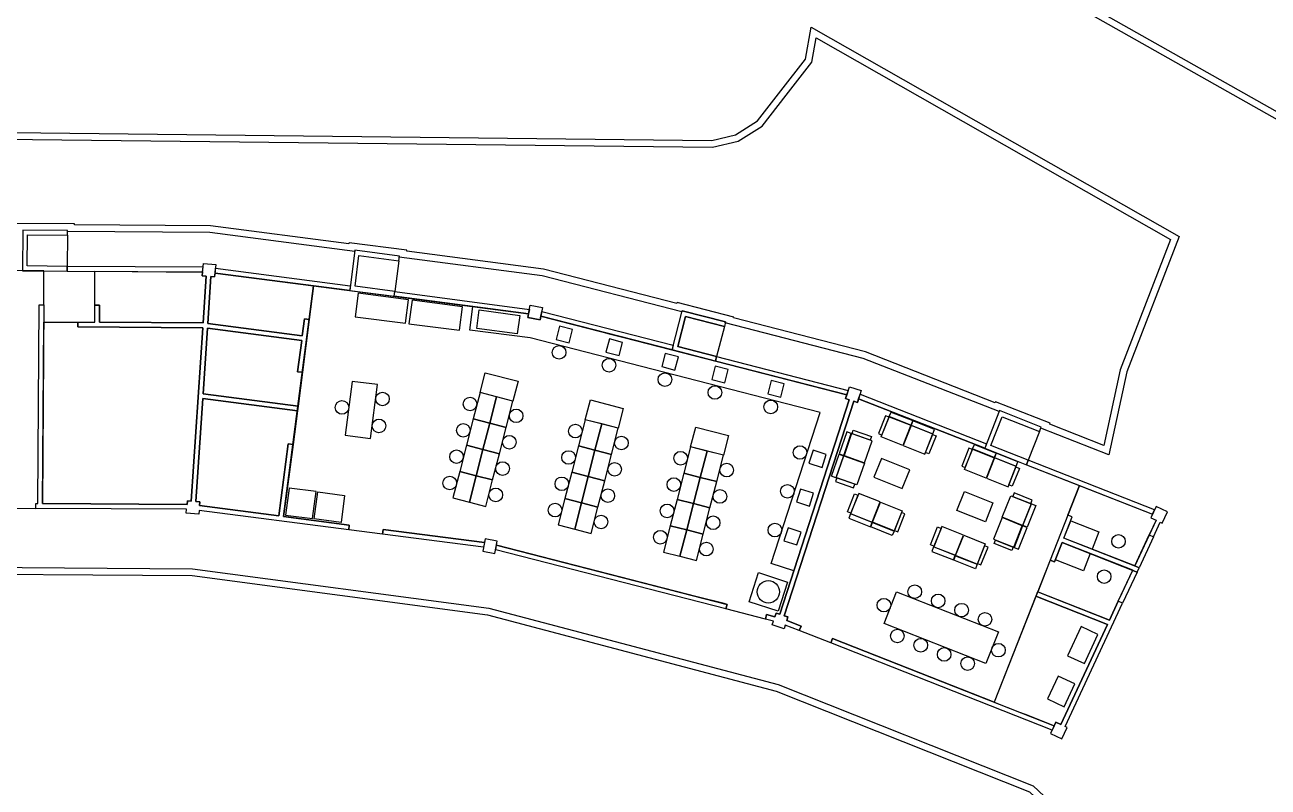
# Model space of a CAD drawing. Extents: x 1109 to 35175, y 5150 to 25743.
# Drawn here: x 25040 to 28700, y 17922 to 20165 of the extents above; entities that cross this region are included whole.
import ezdxf

# ---------------------------------------------------------------- set-up
doc = ezdxf.new("R2010")
doc.units = 0
doc.header["$MEASUREMENT"] = 0
for name, color, linetype in [('Chair', 142, 'CONTINUOUS'), ('Coffee', 3, 'CONTINUOUS'), ('Doors', 50, 'CONTINUOUS'), ('Furniture', 2, 'CONTINUOUS'), ('Labs', 1, 'CONTINUOUS'), ('Meeting rooms', 10, 'CONTINUOUS'), ('Storage', 40, 'CONTINUOUS'), ('Toilets', 40, 'CONTINUOUS'), ('Walls', 6, 'CONTINUOUS')]:
    doc.layers.add(name, color=color, linetype=linetype)

msp = doc.modelspace()

# ---------------------------------------------------------------- linework, layer by layer
at = {"layer": 'Chair'}
for points in [[(27584, 19011.1), (27573.8, 19015.2), (27552.8, 18962.4), (27563, 18958.3)], [(27584.5, 19012.2), (27648.1, 18986.9), (27624.4, 18927.4), (27560.8, 18952.8)], [(27590, 19026), (27653.6, 19000.6), (27648.5, 18987.8), (27584.9, 19013.2)], [(27718.1, 18974.9), (27654.5, 19000.3), (27649.4, 18987.4), (27713, 18962.1)], [(27460, 18967.5), (27437.5, 18902.8), (27450.6, 18898.3), (27473, 18963)], [(27474, 18962.6), (27451.5, 18897.9), (27512, 18876.9), (27534.4, 18941.6)], [(27475.1, 18962.3), (27478.7, 18972.6), (27532.4, 18954), (27528.8, 18943.6)], [(27712.7, 18961.2), (27649, 18986.5), (27625.4, 18927.1), (27689, 18901.7)], [(27712.2, 18960), (27722.4, 18956), (27701.4, 18903.2), (27691.2, 18907.3)], [(27835.3, 18930.3), (27898.9, 18905), (27893.8, 18892.2), (27830.2, 18917.5)], [(27414.7, 18837.1), (27437.2, 18901.8), (27450.2, 18897.3), (27427.8, 18832.6)], [(27428.7, 18832.3), (27451.2, 18897), (27511.6, 18876), (27489.2, 18811.3)], [(27829.3, 18915.4), (27819.1, 18919.5), (27798.1, 18866.8), (27808.3, 18862.7)], [(27829.8, 18916.6), (27893.4, 18891.2), (27869.7, 18831.8), (27806.1, 18857.1)], [(27958, 18865.5), (27894.3, 18890.9), (27870.7, 18831.4), (27934.3, 18806.1)], [(27963.4, 18879.3), (27899.8, 18904.6), (27894.7, 18891.8), (27958.3, 18866.5)], [(27957.5, 18864.4), (27967.7, 18860.3), (27946.7, 18807.6), (27936.5, 18811.6)], [(27429.9, 18831.9), (27426.3, 18821.5), (27479.9, 18802.9), (27483.5, 18813.3)], [(27471.5, 18728.4), (27461.3, 18732.5), (27482.3, 18785.2), (27492.5, 18781.1)], [(27471, 18727.2), (27534.7, 18701.9), (27558.3, 18761.3), (27494.7, 18786.7)], [(28002.1, 18756.1), (27976.8, 18692.5), (27917.3, 18716.2), (27942.7, 18779.8)], [(28001, 18756.6), (28005, 18766.8), (27952.3, 18787.8), (27948.2, 18777.6)], [(27599.2, 18676.2), (27535.6, 18701.5), (27559.3, 18761), (27622.9, 18735.6)], [(28015.9, 18750.6), (27990.5, 18687), (27977.7, 18692.1), (28003, 18755.7)], [(27465.6, 18713.5), (27529.2, 18688.1), (27534.3, 18701), (27470.7, 18726.3)], [(27599.7, 18677.3), (27609.9, 18673.3), (27630.9, 18726), (27620.7, 18730.1)], [(27951.1, 18627.9), (27976.4, 18691.6), (27917, 18715.2), (27891.6, 18651.6)], [(27593.7, 18662.4), (27530.1, 18687.8), (27535.2, 18700.6), (27598.9, 18675.3)], [(27716, 18631), (27705.8, 18635.1), (27726.8, 18687.8), (27737, 18683.7)], [(27715.6, 18629.8), (27779.2, 18604.5), (27802.9, 18664), (27739.3, 18689.3)], [(27964.8, 18622.5), (27990.2, 18686.1), (27977.3, 18691.2), (27952, 18627.6)], [(27710.1, 18616.1), (27773.7, 18590.7), (27778.9, 18603.6), (27715.2, 18628.9)], [(27843.8, 18578.8), (27780.1, 18604.1), (27803.8, 18663.6), (27867.4, 18638.3)], [(27844.2, 18579.9), (27854.5, 18575.9), (27875.5, 18628.6), (27865.2, 18632.7)], [(27949.9, 18628.4), (27945.9, 18618.2), (27893.1, 18639.2), (27897.2, 18649.4)], [(27838.3, 18565), (27774.7, 18590.4), (27779.8, 18603.2), (27843.4, 18577.9)]]:
    msp.add_lwpolyline(points, close=True, dxfattribs=at)
for centre in [(26612.8, 19201.5), (26759.8, 19163.6), (26924.3, 19121.3), (27071.4, 19083.4), (26093, 19064.4), (26350.8, 19049.6), (25973.8, 19039.6), (26486.4, 19014.7), (27235.9, 19041.1), (26082.7, 18985.1), (26330.9, 18972.1), (26466.4, 18937.2), (26660.7, 18969.8), (26796.3, 18934.9), (27321.9, 18906.9), (26310.9, 18894.6), (26640.8, 18892.3), (26970.6, 18890), (26446.5, 18859.7), (26776.3, 18857.4), (27106.2, 18855.1), (26291, 18817.1), (26620.8, 18814.8), (26950.6, 18812.5), (27285, 18792.8), (26426.5, 18782.2), (26756.4, 18779.9), (27086.2, 18777.6), (26600.9, 18737.4), (26930.7, 18735.1), (26736.4, 18702.5), (27066.3, 18700.2), (26910.8, 18657.6), (27248, 18678.6), (27046.3, 18622.7), (27659.7, 18497.3), (27728.7, 18470.2), (27569, 18457.7), (27797.6, 18443.1), (27866.5, 18416), (27608.5, 18367), (27677.5, 18339.9), (27906.1, 18325.2), (27746.4, 18312.8), (27815.3, 18285.7)]:
    msp.add_circle(centre, 20, dxfattribs=at)
at = {"layer": 'Coffee'}
msp.add_lwpolyline([(28227.1, 18401.1), (28016.4, 18483.9), (27893.8, 18172.5), (27968.1, 18143.3), (27984.9, 18136.7), (28061.2, 18106.8), (28070.4, 18103.1), (28075.1, 18113.4), (28089.9, 18106.5)], close=True, dxfattribs=at)
for points in [[(28109.2, 18308.9), (28159, 18285.7), (28199.1, 18371.8), (28149.3, 18395), (28109.2, 18308.9)], [(28050.2, 18182.2), (28100, 18158.9), (28131.2, 18225.9), (28081.4, 18249.1), (28050.2, 18182.2)]]:
    msp.add_lwpolyline(points, dxfattribs=at)
at = {"layer": 'Doors'}
msp.add_lwpolyline([(25828.6, 19031.5), (25828.6, 19031.5)], close=True, dxfattribs=at)
msp.add_lwpolyline([(25844.3, 19043.6), (25844.3, 19043.6)], dxfattribs=at)
at = {"layer": 'Furniture'}
for points in [[(26021.2, 19375.8), (26012.2, 19306.4), (26160.9, 19287.1), (26169.9, 19356.5), (26021.2, 19375.8)], [(26179.9, 19355.2), (26170.8, 19285.8), (26319.6, 19266.5), (26328.6, 19335.9), (26179.9, 19355.2)], [(27303.8, 18559), (27237.2, 18580.6), (27380.9, 19024.4), (26527.8, 19244), (26350.1, 19267.1), (26359.1, 19336.5), (26523, 19315.3), (26520.8, 19304.1), (26556.8, 19297.2), (26558.9, 19308.3), (27459.5, 19076.4), (27456, 19065.7), (27466.8, 19062.2), (27303.8, 18559)], [(25983.4, 18957.6), (26057.7, 18948), (26078.3, 19106.7), (26004, 19116.3), (25983.4, 18957.6)], [(26360.2, 19005.8), (26408.6, 18993.4), (26428.6, 19070.8), (26380.1, 19083.3), (26360.2, 19005.8)], [(26408.6, 18993.4), (26457, 18980.9), (26477, 19058.4), (26428.6, 19070.8), (26408.6, 18993.4)], [(26340.3, 18928.4), (26388.7, 18915.9), (26408.6, 18993.4), (26360.2, 19005.8), (26340.3, 18928.4)], [(26670.1, 18926.1), (26718.5, 18913.6), (26738.5, 18991.1), (26690, 19003.5), (26670.1, 18926.1)], [(26388.7, 18915.9), (26437.1, 18903.4), (26457, 18980.9), (26408.6, 18993.4), (26388.7, 18915.9)], [(26718.5, 18913.6), (26766.9, 18901.1), (26786.9, 18978.6), (26738.5, 18991.1), (26718.5, 18913.6)], [(26320.3, 18850.9), (26368.7, 18838.4), (26388.7, 18915.9), (26340.3, 18928.4), (26320.3, 18850.9)], [(26650.1, 18848.6), (26698.6, 18836.1), (26718.5, 18913.6), (26670.1, 18926.1), (26650.1, 18848.6)], [(26980, 18846.3), (27028.4, 18833.8), (27048.4, 18911.3), (26999.9, 18923.8), (26980, 18846.3)], [(26368.7, 18838.4), (26417.2, 18826), (26437.1, 18903.4), (26388.7, 18915.9), (26368.7, 18838.4)], [(26698.6, 18836.1), (26747, 18823.7), (26766.9, 18901.1), (26718.5, 18913.6), (26698.6, 18836.1)], [(27028.4, 18833.8), (27076.8, 18821.4), (27096.8, 18898.8), (27048.4, 18911.3), (27028.4, 18833.8)], [(27539.3, 18833.9), (27622.9, 18800.6), (27645.1, 18856.3), (27561.5, 18889.6), (27539.3, 18833.9)], [(26300.4, 18773.4), (26348.8, 18760.9), (26368.7, 18838.4), (26320.3, 18850.9), (26300.4, 18773.4)], [(26630.2, 18771.1), (26678.6, 18758.7), (26698.6, 18836.1), (26650.1, 18848.6), (26630.2, 18771.1)], [(26348.8, 18760.9), (26397.2, 18748.5), (26417.2, 18826), (26368.7, 18838.4), (26348.8, 18760.9)], [(26678.6, 18758.7), (26727, 18746.2), (26747, 18823.7), (26698.6, 18836.1), (26678.6, 18758.7)], [(26960, 18768.8), (27008.5, 18756.4), (27028.4, 18833.8), (26980, 18846.3), (26960, 18768.8)], [(27008.5, 18756.4), (27056.9, 18743.9), (27076.8, 18821.4), (27028.4, 18833.8), (27008.5, 18756.4)], [(25807.7, 18722.7), (25887, 18712.4), (25897.3, 18791.7), (25818, 18802), (25807.7, 18722.7)], [(25892, 18711.7), (25902.2, 18791.1), (25981.6, 18780.8), (25971.3, 18701.4), (25892, 18711.7)], [(27783.9, 18736.5), (27806.1, 18792.2), (27889.7, 18758.9), (27867.5, 18703.2), (27783.9, 18736.5)], [(26610.3, 18693.6), (26658.7, 18681.2), (26678.6, 18758.7), (26630.2, 18771.1), (26610.3, 18693.6)], [(26658.7, 18681.2), (26707.1, 18668.7), (26727, 18746.2), (26678.6, 18758.7), (26658.7, 18681.2)], [(26940.1, 18691.3), (26988.5, 18678.9), (27008.5, 18756.4), (26960, 18768.8), (26940.1, 18691.3)], [(26988.5, 18678.9), (27036.9, 18666.4), (27056.9, 18743.9), (27008.5, 18756.4), (26988.5, 18678.9)], [(26920.2, 18613.9), (26968.6, 18601.4), (26988.5, 18678.9), (26940.1, 18691.3), (26920.2, 18613.9)], [(26968.6, 18601.4), (27017, 18588.9), (27036.9, 18666.4), (26988.5, 18678.9), (26968.6, 18601.4)], [(27569.3, 18403.8), (27605.9, 18496.9), (27905.8, 18379), (27869.2, 18286), (27569.3, 18403.8)]]:
    msp.add_lwpolyline(points, dxfattribs=at)
at = {"layer": 'Labs'}
for points in [[(24972.3, 18743.2), (25072.3, 18742.6), (25072.4, 18756.6), (25078.5, 18756.6), (25082.3, 19341.3), (25096.3, 19341.2), (25096.3, 19441.2), (24634.3, 19444.2)], [(25995.4, 18693.3), (25802.1, 18718.4), (25890.2, 19397.4), (26523, 19315.3), (26520.8, 19304.1), (26556.8, 19297.2), (26558.9, 19308.3), (26566.6, 19306.3), (26646, 19285.8), (26663.5, 19281.4), (26742.9, 19260.9), (26760.3, 19256.4), (26839.7, 19236), (27459.5, 19076.4), (27456, 19065.7), (27466.8, 19062.2), (27262.4, 18431.1), (27251.6, 18434.6), (27248.2, 18423.8), (27223.8, 18430.1), (27220.3, 18416.5), (27104.1, 18446.5), (27107.6, 18460), (27098.9, 18462.2), (27019.5, 18482.7), (26428.9, 18634.7), (26431, 18645.8), (26395.1, 18652.7), (26393, 18641.7), (26094.6, 18680.4), (26092.8, 18666.5), (25993.6, 18679.4), (25995.4, 18693.3), (25802.1, 18718.4), (25890.2, 19397.4)], [(25890.2, 19397.4), (26523, 19315.3), (26520.8, 19304.1), (26556.8, 19297.2), (26558.9, 19308.3), (27459.5, 19076.4), (27456, 19065.7), (27466.8, 19062.2), (27262.4, 18431.1), (27251.6, 18434.6), (27248.2, 18423.8), (27223.8, 18430.1)]]:
    msp.add_lwpolyline(points, dxfattribs=at)
msp.add_lwpolyline([(25096, 19290.5), (25196, 19290.5), (25195.9, 19276.5), (25563.7, 19274.1), (25529.9, 18763.9), (25518.7, 18764.9), (25517.7, 18753.7), (25092.5, 18756.5)], close=True, dxfattribs=at)
at = {"layer": 'Meeting rooms'}
msp.add_lwpolyline([(28144.6, 18809.7), (28058.2, 18590), (27893.8, 18172.5), (27418.1, 18359.5), (27412.9, 18346.5), (27319.9, 18383), (27325, 18396.1), (27283, 18412.6), (27286.4, 18423.3), (27275.7, 18426.8), (27480.1, 19057.9), (27490.8, 19054.4), (27494.3, 19065.1), (27865.7, 18919.2), (27988.6, 18871), (28144.6, 18809.7)], dxfattribs=at)
at = {"layer": 'Storage'}
for points in [[(25165.2, 19454.6), (25047.4, 19456), (25048.2, 19547), (25165.9, 19546.2)], [(27993.7, 18884), (27883.9, 18927.3), (27917.1, 19012), (28027, 18968.9)]]:
    msp.add_lwpolyline(points, close=True, dxfattribs=at)
for points in [[(26129.1, 19380.4), (26012.1, 19395.9), (26023.8, 19486.1), (26140.9, 19470.9), (26129.1, 19380.4)], [(25246.3, 19440.2), (25356.2, 19439.5), (25356.2, 19439.4), (25373.3, 19439.4), (25456.2, 19438.8), (25456.2, 19438.7), (25473.3, 19438.7), (25556.2, 19438.2), (25556.2, 19438.1), (25562.7, 19438.1), (25563.5, 19438.1), (25562.6, 19426.9), (25573.8, 19425.9), (25564.7, 19288.1), (25260, 19290.1), (25260.3, 19340.1), (25246.3, 19340.2), (25246.3, 19440.2)], [(25877.3, 19298.2), (25863.4, 19300), (25857, 19250.4), (25578.6, 19286.5), (25587.7, 19424.7), (25599, 19423.8), (25600, 19435), (25890.2, 19397.4), (25877.3, 19298.2)], [(27076.6, 19189.5), (26962.4, 19219), (26985, 19307.1), (27099.4, 19277.7), (27076.6, 19189.5)], [(25844.3, 19043.6), (25564.9, 19079.9), (25577.7, 19272.5), (25855.2, 19236.5), (25843.3, 19144.6), (25843.3, 19144.6), (25857.1, 19142.8), (25844.3, 19043.6)], [(25788.2, 18720.2), (25554.1, 18750.5), (25555.1, 18761.8), (25543.9, 18762.7), (25564, 19065.9), (25842.5, 19029.7), (25829.6, 18930.6), (25815.7, 18932.4), (25788.2, 18720.2)]]:
    msp.add_lwpolyline(points, dxfattribs=at)
at = {"layer": 'Toilets'}
for points in [[(26370.9, 19271.9), (26377.9, 19326.4), (26497.1, 19310.5), (26489.8, 19256)], [(26380.1, 19083.3), (26395.1, 19141.4), (26491.9, 19116.5), (26477, 19058.4)], [(26690, 19003.5), (26705, 19061.6), (26801.8, 19036.7), (26786.9, 18978.6)], [(26999.9, 18923.8), (27014.9, 18981.9), (27111.7, 18956.9), (27096.8, 18898.8)], [(28119, 18706.3), (28201.7, 18673.8), (28181.6, 18622.6), (28098.9, 18655.2)], [(28301.2, 18560.3), (28093.8, 18642.1), (28071.2, 18584.8), (28058.2, 18590), (28021.6, 18496.9), (28233, 18413.8), (28258.8, 18469.3), (28262.7, 18477.8)], [(28093.8, 18642.1), (28176.5, 18609.6), (28156.4, 18558.5), (28073.7, 18591)], [(27172.1, 18467.9), (27199.8, 18553.5), (27285.5, 18525.8), (27257.7, 18440.2)]]:
    msp.add_lwpolyline(points, close=True, dxfattribs=at)
for points in [[(26642.4, 19229.8), (26652.4, 19268.9), (26613.9, 19278.8), (26603.8, 19239.7), (26642.4, 19229.8)], [(26789.4, 19192), (26799.5, 19231), (26760.9, 19241), (26750.9, 19201.9), (26789.4, 19192)], [(26953.9, 19149.6), (26964, 19188.7), (26925.4, 19198.6), (26915.3, 19159.6), (26953.9, 19149.6)], [(27101, 19111.8), (27111, 19150.8), (27072.4, 19160.8), (27062.4, 19121.7), (27101, 19111.8)], [(27265.5, 19069.4), (27275.5, 19108.5), (27236.9, 19118.4), (27226.9, 19079.4), (27265.5, 19069.4)], [(27348.4, 18875.6), (27386.8, 18863.2), (27399, 18901.1), (27360.6, 18913.5), (27348.4, 18875.6)], [(27311.4, 18761.5), (27349.8, 18749.1), (27362.1, 18787), (27323.7, 18799.4), (27311.4, 18761.5)], [(28110.4, 18722.7), (28144.6, 18809.7), (28359.9, 18725.1), (28355.1, 18714.8), (28369.9, 18707.9), (28307.1, 18573), (28098.9, 18655.2), (28123.4, 18717.6), (28110.4, 18722.7)], [(27274.4, 18647.3), (27312.8, 18634.9), (27325.1, 18672.8), (27286.7, 18685.3), (27274.4, 18647.3)]]:
    msp.add_lwpolyline(points, dxfattribs=at)
for centre, radius in [((28259.4, 18645.5), 19.9), ((28217.2, 18541.8), 19.9), ((27228.8, 18496.9), 32.9)]:
    msp.add_circle(centre, radius, dxfattribs=at)
at = {"layer": 'Walls'}
for points in [[(29429.6, 19489.9), (22395.6, 23456.4), (22395.6, 25742.7), (22415.6, 25742.7), (22415.6, 23468.1), (29439.4, 19507.3), (29429.6, 19489.9)], [(21994.8, 19882.6), (27062.3, 19824.9), (27131.9, 19841.6), (27196.5, 19882.7), (27265.1, 19970.7), (27337.7, 20063.9), (27354.4, 20158.9), (28437.7, 19542.7), (28283.7, 19144.5), (28230.9, 18900.5), (28031, 18979), (28032.1, 18981.9), (27909.2, 19030.1), (27908.1, 19027.3), (27508.2, 19183.8), (27102.1, 19288.3), (27102.8, 19291.2), (26975, 19324.2), (26974.2, 19321.2), (26563.1, 19426.8), (26142.3, 19481.8), (26142.7, 19484.8), (26011.8, 19501.8), (26011.4, 19498.8), (25585, 19554.1), (25166, 19556.9), (25166, 19560.1), (25033.9, 19561.1)], [(22014.8, 19862.3), (27064.5, 19804.9), (27139.8, 19822.9), (27210.2, 19867.6), (27280.9, 19958.4), (27356.6, 20055.6), (27369.2, 20127.5), (28412.9, 19533.8), (28264.5, 19150.2), (28216.3, 18927.7), (28056.9, 18990.3), (28058, 18993.2), (27897.9, 19056), (27896.8, 19053.2), (27514.3, 19202.9), (27126.4, 19302.7), (27127.2, 19305.6), (26960.6, 19348.5), (26959.8, 19345.6), (26566.9, 19446.5), (26164.7, 19499), (26165.1, 19502), (25994.5, 19524.2), (25994.1, 19521.2), (25586.4, 19574.1), (25186, 19576.8), (25186, 19580), (25014.1, 19581.2)], [(25047.8, 19547), (25165.9, 19546.1), (25166, 19560.1), (25033.9, 19561.1), (25033.1, 19441.7), (25165.1, 19440.7), (25165.2, 19454.6), (25047.4, 19456), (25048.2, 19547.1)], [(26142.7, 19484.8), (26011.8, 19501.8), (25996.4, 19383.7), (26127.4, 19366.7), (26129.1, 19380.4), (26012.1, 19395.9), (26023.8, 19486.1), (26140.9, 19470.9), (26142.7, 19484.8)], [(25529.9, 18763.9), (25563.7, 19274.1), (25195.9, 19276.5), (25196, 19290.5), (25246, 19290.2), (25246.3, 19340.2), (25260.3, 19340.1), (25260, 19290.1), (25564.7, 19288.1), (25573.8, 19425.9), (25562.6, 19426.9), (25565.7, 19463.3), (25602.1, 19460.2), (25599, 19423.8), (25587.7, 19424.7), (25578.6, 19286.5), (25857, 19250.4), (25863.4, 19300), (25877.3, 19298.2), (25857.1, 19142.8), (25843.3, 19144.6), (25855.2, 19236.5), (25577.7, 19272.5), (25564.9, 19079.9), (25844.3, 19043.6), (25842.5, 19029.7), (25564, 19065.9), (25543.9, 18762.7), (25555.1, 18761.8), (25554.1, 18750.5), (25788.2, 18720.2), (25815.7, 18932.4), (25829.6, 18930.6), (25802.1, 18718.4), (25995.4, 18693.3), (25993.6, 18679.4), (25552.9, 18736.6), (25552, 18725.3), (25515.5, 18728.5), (25516.5, 18739.7), (25072.3, 18742.6), (25072.4, 18756.6), (25078.5, 18756.6), (25082.3, 19341.3), (25096.3, 19341.2), (25092.5, 18756.5), (25517.7, 18753.7), (25518.7, 18764.9), (25529.9, 18763.9)], [(26556.8, 19297.2), (26520.8, 19304.1), (26527.8, 19340), (26563.7, 19333.1), (26556.8, 19297.2)], [(26975, 19324.2), (27102.8, 19291.2), (27099.4, 19277.7), (26985, 19307.1), (26962.4, 19219), (27076.6, 19189.5), (27073.1, 19175.9), (26945.3, 19208.8), (26975, 19324.2)], [(27480.1, 19057.9), (27275.7, 18426.8), (27286.4, 18423.3), (27283, 18412.6), (27325, 18396.1), (27319.9, 18383), (27278.7, 18399.2), (27275.2, 18388.5), (27240.4, 18399.8), (27243.9, 18410.5), (27220.3, 18416.5), (27223.8, 18430.1), (27248.2, 18423.8), (27251.6, 18434.6), (27262.4, 18431.1), (27466.8, 19062.2), (27456, 19065.7), (27467.3, 19100.5), (27502.1, 19089.2), (27490.8, 19054.4), (27480.1, 19057.9)], [(27909.2, 19030.1), (27865.7, 18919.2), (27988.6, 18871), (27993.7, 18884), (27883.9, 18927.3), (27917.1, 19012), (28027, 18968.9), (28032.1, 18981.9), (27909.2, 19030.1)], [(28382.6, 18702), (28388.3, 18699.4), (28403.7, 18732.5), (28370.5, 18748), (28355.1, 18714.8), (28369.9, 18707.9), (28349.6, 18664.3), (28362.3, 18658.4), (28382.6, 18702)], [(28314.2, 18555.1), (28320.1, 18567.9), (28098.9, 18655.2), (28123.4, 18717.6), (28110.4, 18722.7), (28058.2, 18590), (28071.2, 18584.8), (28093.8, 18642.1), (28314.2, 18555.1)], [(26092.8, 18666.5), (26094.6, 18680.4), (26393, 18641.7), (26390.3, 18627.9), (26092.8, 18666.5)], [(26388.2, 18616.8), (26424.1, 18609.9), (26431, 18645.8), (26395.1, 18652.7), (26388.2, 18616.8)], [(28483.8, 16815.4), (22419.8, 16793.6), (23022.9, 17384.2), (23035.5, 17371.6), (23060.6, 17396.7), (23381.9, 17396.7), (23381.9, 17437), (26031.9, 17437), (26031.9, 17767), (23381.9, 17767), (23382, 17811.3), (23407, 17836.4), (23394.5, 17849), (24057.6, 18512.1), (24654.7, 18571), (25533.8, 18564.8), (26406.1, 18448.6), (27257.8, 18223.9), (28008, 17925.9), (28333, 17620.9), (28468.2, 17501.4), (28483.8, 17330.1), (28483.8, 16815.4)], [(28102.6, 18100.6), (28271.5, 18463.4), (28258.8, 18469.3), (28233, 18413.8), (28021.5, 18497), (28016.4, 18483.9), (28227.1, 18401.1), (28089.9, 18106.5), (28075.1, 18113.4), (28059.7, 18080.2), (28092.8, 18064.8), (28108.3, 18097.9), (28102.6, 18100.6)], [(28064.4, 18090.4), (28064.4, 18090.4), (27412.9, 18346.5), (27418.1, 18359.5), (28070.4, 18103.1), (28064.4, 18090.4)]]:
    msp.add_lwpolyline(points, dxfattribs=at)
for points in [[(25563.5, 19438.1), (25564.7, 19452), (25165.2, 19454.6), (25165.1, 19440.7)], [(25996.4, 19383.7), (25600, 19435), (25601.2, 19449), (25998.2, 19397.4)], [(26523, 19315.3), (26127.4, 19366.7), (26129.1, 19380.4), (26525.5, 19328.1)], [(26945.3, 19208.8), (26558.9, 19308.3), (26561.6, 19322), (26948.8, 19222.4)], [(27463.8, 19089.8), (27459.5, 19076.4), (27073.1, 19175.9), (27076.6, 19189.5)], [(27494.3, 19065.1), (27498.6, 19078.5), (27870.8, 18932.3), (27865.7, 18919.2)], [(28359.9, 18725.1), (28365.8, 18737.8), (27993.7, 18884), (27988.6, 18871)], [(28362.3, 18658.4), (28320.1, 18567.9), (28307.1, 18573), (28349.6, 18664.3)], [(27107.6, 18460), (27104.1, 18446.5), (26426.2, 18621), (26428.9, 18634.7)], [(28271.5, 18463.4), (28258.8, 18469.3), (28301.2, 18560.3), (28314.2, 18555.1)], [(28463.8, 16835.3), (22469, 16813.7), (23022.7, 17356), (23035.4, 17343.3), (23068.9, 17376.7), (23401.9, 17376.7), (23401.9, 17417), (26051.9, 17417), (26051.9, 17787), (23401.9, 17787), (23401.9, 17803), (23435.3, 17836.5), (23422.8, 17849), (24066.7, 18492.9), (24655.6, 18551), (25532.5, 18544.8), (26402.2, 18428.9), (27251.5, 18204.9), (27997.1, 17908.7), (28319.5, 17606.1), (28449, 17491.7), (28463.8, 17329.2)]]:
    msp.add_lwpolyline(points, close=True, dxfattribs=at)

doc.saveas('drawing.dxf')
